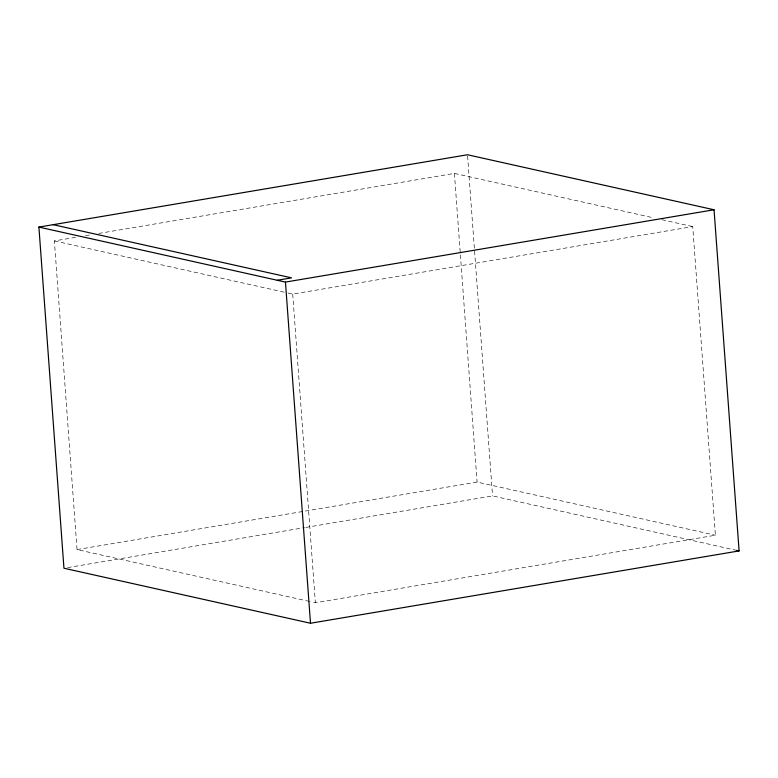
<?xml version="1.0" encoding="UTF-8"?>
<svg xmlns="http://www.w3.org/2000/svg" width="778" height="778" viewBox="0 0 778 778"><rect width="100%" height="100%" fill="white"/><g stroke="black" fill="none" stroke-linecap="round" stroke-linejoin="round"><path stroke-width="0.58" stroke-dasharray="3.89 2.92" d="M309.45 601.433L77.041 549.579L54.382 240.927L75.943 237.29M85.522 235.676L91.512 234.664M98.699 233.449L454.41 173.416L653.608 217.859M287.967 293.043L292.703 294.094L692.731 226.583L715.4 535.235L315.372 602.755L310.626 601.695M77.041 549.579L477.079 482.068L715.4 535.235M67.54 567.629L304.587 527.62M305.793 527.426L492.552 495.907L736.727 550.377M661.903 219.707L692.731 226.583M54.382 240.927L286.781 292.771M467.588 155.97L492.552 495.907M454.41 173.416L477.079 482.068M292.703 294.094L315.372 602.755"/><path stroke-width="1.17" d="M38.9 227.088L467.5 154.754L714.048 209.768L739.1 550.912L310.5 623.246L63.952 568.232L38.9 227.088L285.448 282.093L714.048 209.768M277.231 280.265L291.517 277.853L53.186 224.686M736.727 550.377L739.1 550.912M285.448 282.093L310.5 623.246"/></g></svg>
